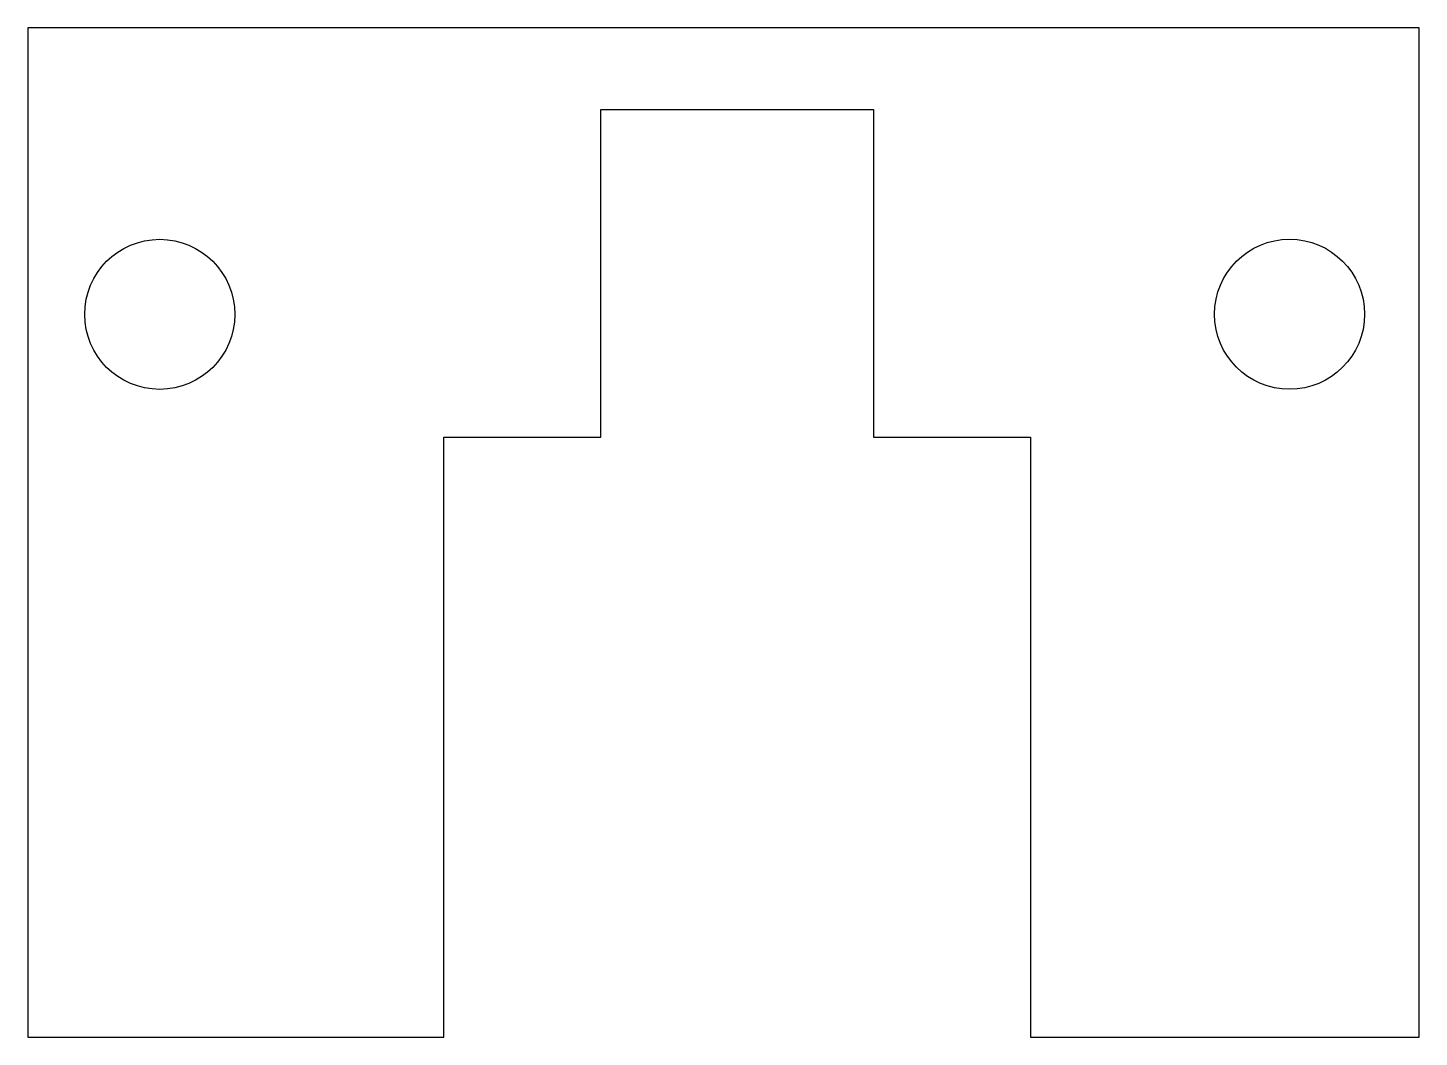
# Model space of a CAD drawing. Header units: millimetres. Extents: x 32 to 83, y -4 to 33.
import ezdxf

# ---------------------------------------------------------------- set-up
doc = ezdxf.new("R2010")
doc.units = ezdxf.units.MM
doc.layers.get('0').update_dxf_attribs({"linetype": 'CONTINUOUS'})

msp = doc.modelspace()

# ---------------------------------------------------------------- linework, layer by layer
msp.add_lwpolyline([(47.247, 18), (53, 18), (53, 30), (63, 30), (63, 18), (68.75, 18), (68.75, -4), (83, -4), (83, 33), (32, 33), (32, -4), (47.247, -4)], close=True)
for centre in [(36.834, 22.497), (78.25, 22.5)]:
    msp.add_circle(centre, 2.75)

doc.saveas('drawing.dxf')
